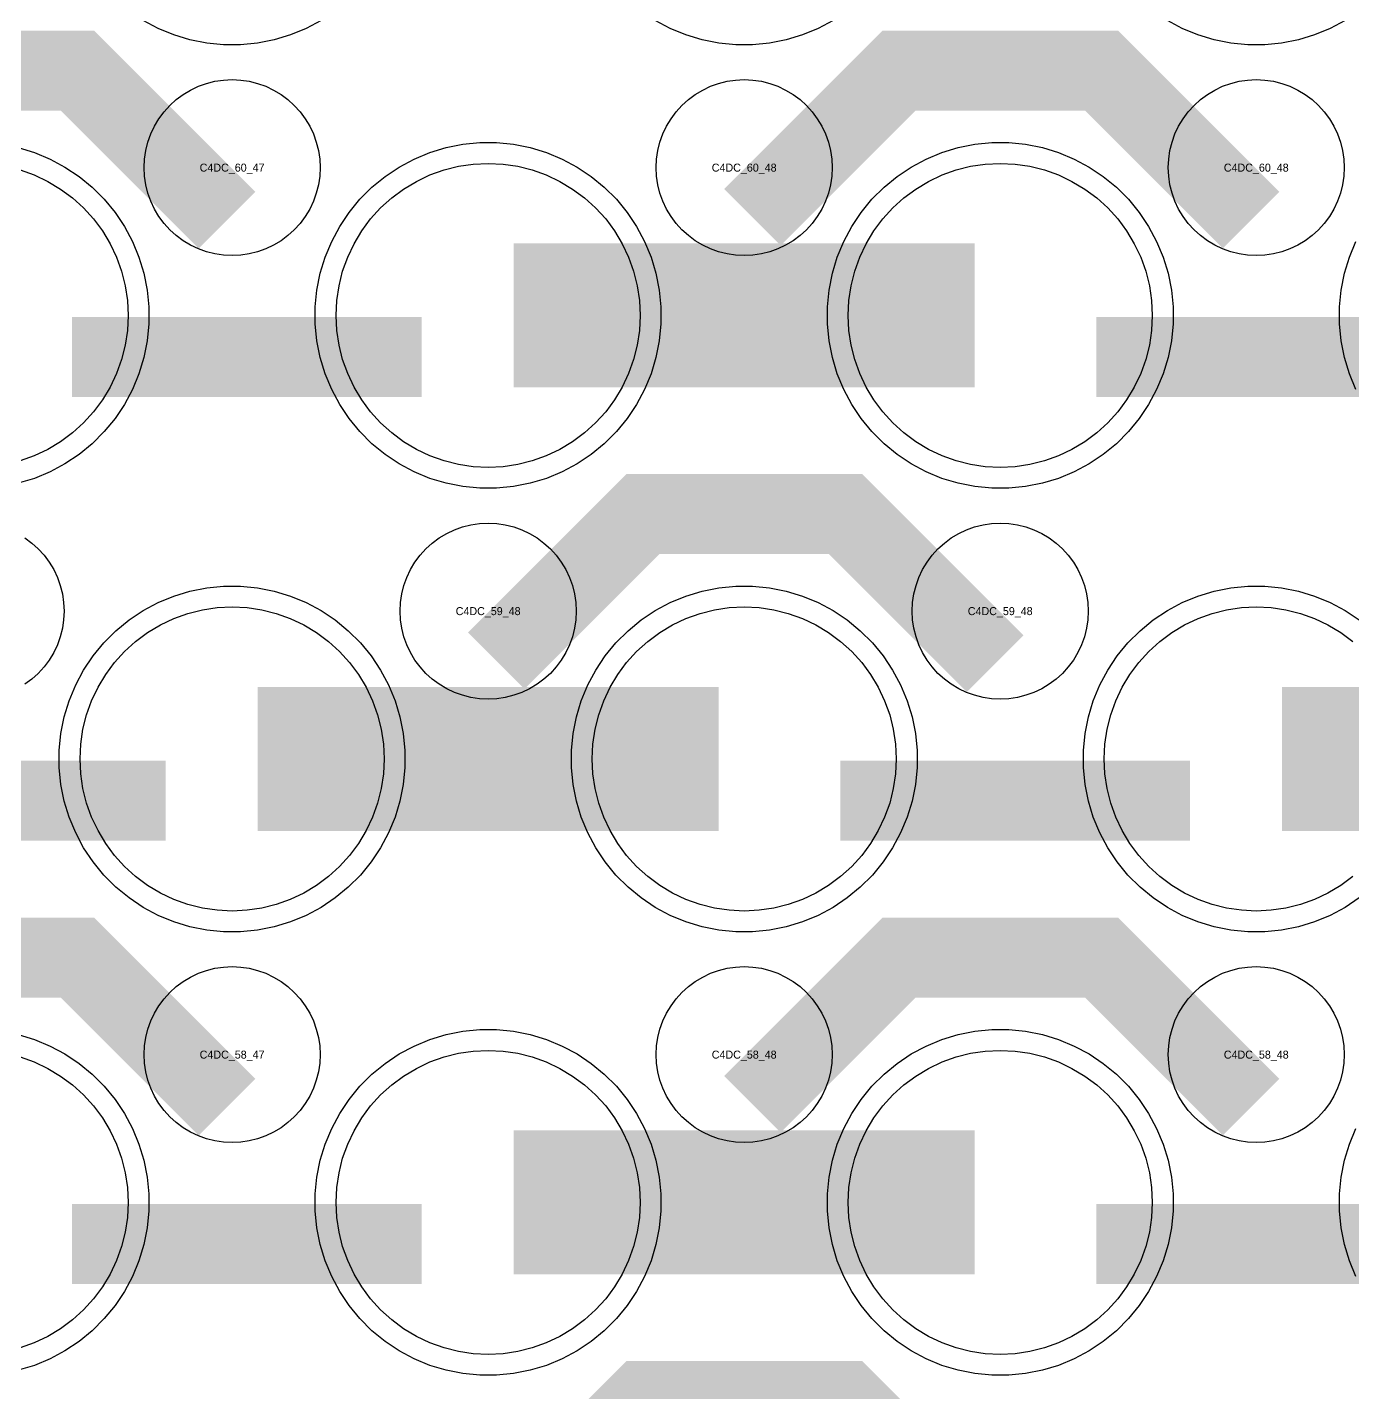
# Model space of a CAD drawing. Extents: x -11880 to 11880, y -14992 to 14992.
# Drawn here: x 3216 to 3630.1, y -6862.3 to -6435.7 of the extents above; entities that cross this region are included whole.
import ezdxf
from ezdxf.enums import TextEntityAlignment as Align

# ---------------------------------------------------------------- set-up
doc = ezdxf.new("R2010")
doc.units = 0
doc.header["$MEASUREMENT"] = 0
for name, color, linetype in [('GDS_775_DT_237', 138, 'CONTINUOUS'), ('RDL1_FS', 34, 'CONTINUOUS'), ('RDL_BS', 160, 'CONTINUOUS')]:
    doc.layers.add(name, color=color, linetype=linetype)

msp = doc.modelspace()

# ---------------------------------------------------------------- linework, layer by layer
at = {"layer": 'RDL1_FS'}
for points in [[(3360, -6573.229), (3355.343, -6573), (3350.732, -6572.316), (3346.209, -6571.184), (3341.819, -6569.612), (3337.605, -6567.62), (3333.605, -6565.222), (3329.86, -6562.444), (3326.406, -6559.314), (3323.276, -6555.86), (3320.498, -6552.115), (3318.1, -6548.115), (3316.108, -6543.901), (3314.536, -6539.511), (3313.404, -6534.988), (3312.72, -6530.377), (3312.491, -6525.72), (3312.72, -6521.063), (3313.404, -6516.452), (3314.536, -6511.929), (3316.108, -6507.539), (3318.1, -6503.325), (3320.498, -6499.325), (3323.276, -6495.58), (3326.406, -6492.126), (3329.86, -6488.996), (3333.605, -6486.218), (3337.605, -6483.82), (3341.819, -6481.828), (3346.209, -6480.256), (3350.732, -6479.124), (3355.343, -6478.44), (3360, -6478.211), (3364.657, -6478.44), (3369.268, -6479.124), (3373.791, -6480.256), (3378.181, -6481.828), (3382.395, -6483.82), (3386.395, -6486.218), (3390.14, -6488.996), (3393.594, -6492.126), (3396.724, -6495.58), (3399.502, -6499.325), (3401.9, -6503.325), (3403.892, -6507.539), (3405.464, -6511.929), (3406.596, -6516.452), (3407.28, -6521.063), (3407.509, -6525.72), (3407.28, -6530.377), (3406.596, -6534.988), (3405.464, -6539.511), (3403.892, -6543.901), (3401.9, -6548.115), (3399.502, -6552.115), (3396.724, -6555.86), (3393.594, -6559.314), (3390.14, -6562.444), (3386.395, -6565.222), (3382.395, -6567.62), (3378.181, -6569.612), (3373.791, -6571.184), (3369.268, -6572.316), (3364.657, -6573)], [(3520, -6573.229), (3515.343, -6573), (3510.732, -6572.316), (3506.209, -6571.184), (3501.819, -6569.612), (3497.605, -6567.62), (3493.605, -6565.222), (3489.86, -6562.444), (3486.406, -6559.314), (3483.276, -6555.86), (3480.498, -6552.115), (3478.1, -6548.115), (3476.108, -6543.901), (3474.536, -6539.511), (3473.404, -6534.988), (3472.72, -6530.377), (3472.491, -6525.72), (3472.72, -6521.063), (3473.404, -6516.452), (3474.536, -6511.929), (3476.108, -6507.539), (3478.1, -6503.325), (3480.498, -6499.325), (3483.276, -6495.58), (3486.406, -6492.126), (3489.86, -6488.996), (3493.605, -6486.218), (3497.605, -6483.82), (3501.819, -6481.828), (3506.209, -6480.256), (3510.732, -6479.124), (3515.343, -6478.44), (3520, -6478.211), (3524.657, -6478.44), (3529.268, -6479.124), (3533.791, -6480.256), (3538.181, -6481.828), (3542.395, -6483.82), (3546.395, -6486.218), (3550.14, -6488.996), (3553.594, -6492.126), (3556.724, -6495.58), (3559.502, -6499.325), (3561.9, -6503.325), (3563.892, -6507.539), (3565.464, -6511.929), (3566.596, -6516.452), (3567.28, -6521.063), (3567.509, -6525.72), (3567.28, -6530.377), (3566.596, -6534.988), (3565.464, -6539.511), (3563.892, -6543.901), (3561.9, -6548.115), (3559.502, -6552.115), (3556.724, -6555.86), (3553.594, -6559.314), (3550.14, -6562.444), (3546.395, -6565.222), (3542.395, -6567.62), (3538.181, -6569.612), (3533.791, -6571.184), (3529.268, -6572.316), (3524.657, -6573)], [(3280, -6711.794), (3275.343, -6711.565), (3270.732, -6710.881), (3266.209, -6709.749), (3261.819, -6708.177), (3257.605, -6706.185), (3253.605, -6703.787), (3249.86, -6701.009), (3246.406, -6697.879), (3243.276, -6694.425), (3240.498, -6690.68), (3238.1, -6686.68), (3236.108, -6682.466), (3234.536, -6678.076), (3233.404, -6673.553), (3232.72, -6668.942), (3232.491, -6664.285), (3232.72, -6659.628), (3233.404, -6655.017), (3234.536, -6650.494), (3236.108, -6646.104), (3238.1, -6641.89), (3240.498, -6637.89), (3243.276, -6634.145), (3246.406, -6630.691), (3249.86, -6627.561), (3253.605, -6624.783), (3257.605, -6622.385), (3261.819, -6620.393), (3266.209, -6618.821), (3270.732, -6617.689), (3275.343, -6617.005), (3280, -6616.776), (3284.657, -6617.005), (3289.268, -6617.689), (3293.791, -6618.821), (3298.181, -6620.393), (3302.395, -6622.385), (3306.395, -6624.783), (3310.14, -6627.561), (3313.594, -6630.691), (3316.724, -6634.145), (3319.502, -6637.89), (3321.9, -6641.89), (3323.892, -6646.104), (3325.464, -6650.494), (3326.596, -6655.017), (3327.28, -6659.628), (3327.509, -6664.285), (3327.28, -6668.942), (3326.596, -6673.553), (3325.464, -6678.076), (3323.892, -6682.466), (3321.9, -6686.68), (3319.502, -6690.68), (3316.724, -6694.425), (3313.594, -6697.879), (3310.14, -6701.009), (3306.395, -6703.787), (3302.395, -6706.185), (3298.181, -6708.177), (3293.791, -6709.749), (3289.268, -6710.881), (3284.657, -6711.565)], [(3440, -6711.794), (3435.343, -6711.565), (3430.732, -6710.881), (3426.209, -6709.749), (3421.819, -6708.177), (3417.605, -6706.185), (3413.605, -6703.787), (3409.86, -6701.009), (3406.406, -6697.879), (3403.276, -6694.425), (3400.498, -6690.68), (3398.1, -6686.68), (3396.108, -6682.466), (3394.536, -6678.076), (3393.404, -6673.553), (3392.72, -6668.942), (3392.491, -6664.285), (3392.72, -6659.628), (3393.404, -6655.017), (3394.536, -6650.494), (3396.108, -6646.104), (3398.1, -6641.89), (3400.498, -6637.89), (3403.276, -6634.145), (3406.406, -6630.691), (3409.86, -6627.561), (3413.605, -6624.783), (3417.605, -6622.385), (3421.819, -6620.393), (3426.209, -6618.821), (3430.732, -6617.689), (3435.343, -6617.005), (3440, -6616.776), (3444.657, -6617.005), (3449.268, -6617.689), (3453.791, -6618.821), (3458.181, -6620.393), (3462.395, -6622.385), (3466.395, -6624.783), (3470.14, -6627.561), (3473.594, -6630.691), (3476.724, -6634.145), (3479.502, -6637.89), (3481.9, -6641.89), (3483.892, -6646.104), (3485.464, -6650.494), (3486.596, -6655.017), (3487.28, -6659.628), (3487.509, -6664.285), (3487.28, -6668.942), (3486.596, -6673.553), (3485.464, -6678.076), (3483.892, -6682.466), (3481.9, -6686.68), (3479.502, -6690.68), (3476.724, -6694.425), (3473.594, -6697.879), (3470.14, -6701.009), (3466.395, -6703.787), (3462.395, -6706.185), (3458.181, -6708.177), (3453.791, -6709.749), (3449.268, -6710.881), (3444.657, -6711.565)]]:
    msp.add_lwpolyline(points, close=True, dxfattribs=at)
for points in [[(3213.791, -6480.256), (3218.181, -6481.828), (3222.395, -6483.82), (3226.395, -6486.218), (3230.14, -6488.996), (3233.594, -6492.126), (3236.724, -6495.58), (3239.502, -6499.325), (3241.9, -6503.325), (3243.892, -6507.539), (3245.464, -6511.929), (3246.596, -6516.452), (3247.28, -6521.063), (3247.509, -6525.72), (3247.28, -6530.377), (3246.596, -6534.988), (3245.464, -6539.511), (3243.892, -6543.901), (3241.9, -6548.115), (3239.502, -6552.115), (3236.724, -6555.86), (3233.594, -6559.314), (3230.14, -6562.444), (3226.395, -6565.222), (3222.395, -6567.62), (3218.181, -6569.612), (3213.791, -6571.184)], [(3630.14, -6701.009), (3626.395, -6703.787), (3622.395, -6706.185), (3618.181, -6708.177), (3613.791, -6709.749), (3609.268, -6710.881), (3604.657, -6711.565), (3600, -6711.794), (3595.343, -6711.565), (3590.732, -6710.881), (3586.209, -6709.749), (3581.819, -6708.177), (3577.605, -6706.185), (3573.605, -6703.787), (3569.86, -6701.009), (3566.406, -6697.879), (3563.276, -6694.425), (3560.498, -6690.68), (3558.1, -6686.68), (3556.108, -6682.466), (3554.536, -6678.076), (3553.404, -6673.553), (3552.72, -6668.942), (3552.491, -6664.285), (3552.72, -6659.628), (3553.404, -6655.017), (3554.536, -6650.494), (3556.108, -6646.104), (3558.1, -6641.89), (3560.498, -6637.89), (3563.276, -6634.145), (3566.406, -6630.691), (3569.86, -6627.561), (3573.605, -6624.783), (3577.605, -6622.385), (3581.819, -6620.393), (3586.209, -6618.821), (3590.732, -6617.689), (3595.343, -6617.005), (3600, -6616.776), (3604.657, -6617.005), (3609.268, -6617.689), (3613.791, -6618.821), (3618.181, -6620.393), (3622.395, -6622.385), (3626.395, -6624.783), (3630.14, -6627.561)]]:
    msp.add_lwpolyline(points, dxfattribs=at)
for points in [[(3368.002, -6525.72, 45, 45, 0), (3440.002, -6525.72, 45, 45, 0)], [(3440.002, -6525.72, 45, 45, 0), (3512.002, -6525.72, 45, 45, 0)], [(3288.002, -6664.285, 45, 45, 0), (3360.002, -6664.285, 45, 45, 0)], [(3360.002, -6664.285, 45, 45, 0), (3432.002, -6664.285, 45, 45, 0)], [(3608.002, -6664.285, 45, 45, 0), (3680.002, -6664.285, 45, 45, 0)]]:
    msp.add_lwpolyline(points, format="xyseb", dxfattribs=at)
at = {"layer": 'RDL1_FS', "color": 241, "true_color": 0xf7abae}
for points in [[(3360, -6850.359), (3355.343, -6850.13), (3350.732, -6849.446), (3346.209, -6848.314), (3341.819, -6846.742), (3337.605, -6844.75), (3333.605, -6842.352), (3329.86, -6839.574), (3326.406, -6836.444), (3323.276, -6832.99), (3320.498, -6829.245), (3318.1, -6825.245), (3316.108, -6821.031), (3314.536, -6816.641), (3313.404, -6812.118), (3312.72, -6807.507), (3312.491, -6802.85), (3312.72, -6798.193), (3313.404, -6793.582), (3314.536, -6789.059), (3316.108, -6784.669), (3318.1, -6780.455), (3320.498, -6776.455), (3323.276, -6772.71), (3326.406, -6769.256), (3329.86, -6766.126), (3333.605, -6763.348), (3337.605, -6760.95), (3341.819, -6758.958), (3346.209, -6757.386), (3350.732, -6756.254), (3355.343, -6755.57), (3360, -6755.341), (3364.657, -6755.57), (3369.268, -6756.254), (3373.791, -6757.386), (3378.181, -6758.958), (3382.395, -6760.95), (3386.395, -6763.348), (3390.14, -6766.126), (3393.594, -6769.256), (3396.724, -6772.71), (3399.502, -6776.455), (3401.9, -6780.455), (3403.892, -6784.669), (3405.464, -6789.059), (3406.596, -6793.582), (3407.28, -6798.193), (3407.509, -6802.85), (3407.28, -6807.507), (3406.596, -6812.118), (3405.464, -6816.641), (3403.892, -6821.031), (3401.9, -6825.245), (3399.502, -6829.245), (3396.724, -6832.99), (3393.594, -6836.444), (3390.14, -6839.574), (3386.395, -6842.352), (3382.395, -6844.75), (3378.181, -6846.742), (3373.791, -6848.314), (3369.268, -6849.446), (3364.657, -6850.13)], [(3520, -6850.359), (3515.343, -6850.13), (3510.732, -6849.446), (3506.209, -6848.314), (3501.819, -6846.742), (3497.605, -6844.75), (3493.605, -6842.352), (3489.86, -6839.574), (3486.406, -6836.444), (3483.276, -6832.99), (3480.498, -6829.245), (3478.1, -6825.245), (3476.108, -6821.031), (3474.536, -6816.641), (3473.404, -6812.118), (3472.72, -6807.507), (3472.491, -6802.85), (3472.72, -6798.193), (3473.404, -6793.582), (3474.536, -6789.059), (3476.108, -6784.669), (3478.1, -6780.455), (3480.498, -6776.455), (3483.276, -6772.71), (3486.406, -6769.256), (3489.86, -6766.126), (3493.605, -6763.348), (3497.605, -6760.95), (3501.819, -6758.958), (3506.209, -6757.386), (3510.732, -6756.254), (3515.343, -6755.57), (3520, -6755.341), (3524.657, -6755.57), (3529.268, -6756.254), (3533.791, -6757.386), (3538.181, -6758.958), (3542.395, -6760.95), (3546.395, -6763.348), (3550.14, -6766.126), (3553.594, -6769.256), (3556.724, -6772.71), (3559.502, -6776.455), (3561.9, -6780.455), (3563.892, -6784.669), (3565.464, -6789.059), (3566.596, -6793.582), (3567.28, -6798.193), (3567.509, -6802.85), (3567.28, -6807.507), (3566.596, -6812.118), (3565.464, -6816.641), (3563.892, -6821.031), (3561.9, -6825.245), (3559.502, -6829.245), (3556.724, -6832.99), (3553.594, -6836.444), (3550.14, -6839.574), (3546.395, -6842.352), (3542.395, -6844.75), (3538.181, -6846.742), (3533.791, -6848.314), (3529.268, -6849.446), (3524.657, -6850.13)]]:
    msp.add_lwpolyline(points, close=True, dxfattribs=at)
msp.add_lwpolyline([(3213.791, -6757.386), (3218.181, -6758.958), (3222.395, -6760.95), (3226.395, -6763.348), (3230.14, -6766.126), (3233.594, -6769.256), (3236.724, -6772.71), (3239.502, -6776.455), (3241.9, -6780.455), (3243.892, -6784.669), (3245.464, -6789.059), (3246.596, -6793.582), (3247.28, -6798.193), (3247.509, -6802.85), (3247.28, -6807.507), (3246.596, -6812.118), (3245.464, -6816.641), (3243.892, -6821.031), (3241.9, -6825.245), (3239.502, -6829.245), (3236.724, -6832.99), (3233.594, -6836.444), (3230.14, -6839.574), (3226.395, -6842.352), (3222.395, -6844.75), (3218.181, -6846.742), (3213.791, -6848.314)], dxfattribs=at)
for points in [[(3368.002, -6802.85, 45, 45, 0), (3440.002, -6802.85, 45, 45, 0)], [(3440.002, -6802.85, 45, 45, 0), (3512.002, -6802.85, 45, 45, 0)]]:
    msp.add_lwpolyline(points, format="xyseb", dxfattribs=at)
at = {"layer": 'RDL_BS'}
for points in [[(3278.401, -6495.933, 25, 25, 0), (3231.687, -6449.219, 25, 25, 0), (3201.929, -6449.219, 25, 25, 0)], [(3442.562, -6495.034, 25, 25, 0), (3488.377, -6449.219, 25, 25, 0), (3521.93, -6449.219, 25, 25, 0)], [(3598.401, -6495.933, 25, 25, 0), (3551.687, -6449.219, 25, 25, 0), (3521.929, -6449.219, 25, 25, 0)], [(3230.016, -6538.733, 25, 25, 0), (3339.281, -6538.733, 25, 25, 0)], [(3550.016, -6538.733, 25, 25, 0), (3659.281, -6538.733, 25, 25, 0)], [(3362.562, -6633.599, 25, 25, 0), (3408.377, -6587.784, 25, 25, 0), (3441.93, -6587.784, 25, 25, 0)], [(3518.401, -6634.498, 25, 25, 0), (3471.687, -6587.784, 25, 25, 0), (3441.929, -6587.784, 25, 25, 0)], [(3150.016, -6677.298, 25, 25, 0), (3259.281, -6677.298, 25, 25, 0)], [(3470.016, -6677.298, 25, 25, 0), (3579.281, -6677.298, 25, 25, 0)], [(3278.401, -6773.063, 25, 25, 0), (3231.687, -6726.349, 25, 25, 0), (3201.929, -6726.349, 25, 25, 0)], [(3442.562, -6772.164, 25, 25, 0), (3488.377, -6726.349, 25, 25, 0), (3521.93, -6726.349, 25, 25, 0)], [(3598.401, -6773.063, 25, 25, 0), (3551.687, -6726.349, 25, 25, 0), (3521.929, -6726.349, 25, 25, 0)], [(3362.562, -6910.724, 25, 25, 0), (3408.377, -6864.909, 25, 25, 0), (3441.93, -6864.909, 25, 25, 0)], [(3518.401, -6911.623, 25, 25, 0), (3471.687, -6864.909, 25, 25, 0), (3441.929, -6864.909, 25, 25, 0)]]:
    msp.add_lwpolyline(points, format="xyseb", dxfattribs=at)
at = {"layer": 'RDL_BS', "color": 241, "true_color": 0xf7abae}
for points in [[(3307.777, -6433.538), (3303.115, -6436.03), (3298.205, -6438.061), (3293.165, -6439.592), (3287.938, -6440.638), (3282.644, -6441.155), (3277.356, -6441.155), (3272.062, -6440.638), (3266.835, -6439.592), (3261.795, -6438.061), (3256.885, -6436.03), (3252.223, -6433.538)], [(3467.777, -6433.538), (3463.115, -6436.03), (3458.205, -6438.061), (3453.165, -6439.592), (3447.938, -6440.638), (3442.644, -6441.155), (3437.356, -6441.155), (3432.062, -6440.638), (3426.835, -6439.592), (3421.795, -6438.061), (3416.885, -6436.03), (3412.223, -6433.538)], [(3627.777, -6433.538), (3623.115, -6436.03), (3618.205, -6438.061), (3613.165, -6439.592), (3607.938, -6440.638), (3602.644, -6441.155), (3597.356, -6441.155), (3592.062, -6440.638), (3586.835, -6439.592), (3581.795, -6438.061), (3576.885, -6436.03), (3572.223, -6433.538)], [(3213.165, -6750.413), (3218.205, -6751.944), (3223.115, -6753.975), (3227.777, -6756.467), (3232.191, -6759.414), (3236.292, -6762.776), (3240.074, -6766.558), (3243.436, -6770.659), (3246.383, -6775.073), (3248.875, -6779.735), (3250.906, -6784.645), (3252.437, -6789.685), (3253.483, -6794.912), (3254, -6800.206), (3254, -6805.494), (3253.483, -6810.788), (3252.437, -6816.015), (3250.906, -6821.055), (3248.875, -6825.965), (3246.383, -6830.627), (3243.436, -6835.041), (3240.074, -6839.142), (3236.292, -6842.924), (3232.191, -6846.286), (3227.777, -6849.233), (3223.115, -6851.725), (3218.205, -6853.756), (3213.165, -6855.287)], [(3631.125, -6825.965), (3629.094, -6821.055), (3627.563, -6816.015), (3626.517, -6810.788), (3626, -6805.494), (3626, -6800.206), (3626.517, -6794.912), (3627.563, -6789.685), (3629.094, -6784.645), (3631.125, -6779.735)]]:
    msp.add_lwpolyline(points, dxfattribs=at)
at = {"layer": 'RDL_BS'}
for points in [[(3280, -6507.026), (3277.307, -6506.894), (3274.635, -6506.498), (3272.016, -6505.841), (3269.481, -6504.934), (3267.044, -6503.782), (3264.72, -6502.389), (3262.557, -6500.786), (3260.558, -6498.974), (3258.746, -6496.975), (3257.143, -6494.812), (3255.75, -6492.488), (3254.598, -6490.051), (3253.691, -6487.516), (3253.034, -6484.897), (3252.638, -6482.225), (3252.506, -6479.532), (3252.638, -6476.839), (3253.034, -6474.167), (3253.691, -6471.548), (3254.598, -6469.013), (3255.75, -6466.576), (3257.143, -6464.252), (3258.746, -6462.089), (3260.558, -6460.09), (3262.557, -6458.278), (3264.72, -6456.675), (3267.044, -6455.282), (3269.481, -6454.13), (3272.016, -6453.223), (3274.635, -6452.566), (3277.307, -6452.17), (3280, -6452.038), (3282.693, -6452.17), (3285.365, -6452.566), (3287.984, -6453.223), (3290.519, -6454.13), (3292.956, -6455.282), (3295.28, -6456.675), (3297.443, -6458.278), (3299.442, -6460.09), (3301.254, -6462.089), (3302.857, -6464.252), (3304.25, -6466.576), (3305.402, -6469.013), (3306.309, -6471.548), (3306.966, -6474.167), (3307.362, -6476.839), (3307.494, -6479.532), (3307.362, -6482.225), (3306.966, -6484.897), (3306.309, -6487.516), (3305.402, -6490.051), (3304.25, -6492.488), (3302.857, -6494.812), (3301.254, -6496.975), (3299.442, -6498.974), (3297.443, -6500.786), (3295.28, -6502.389), (3292.956, -6503.782), (3290.519, -6504.934), (3287.984, -6505.841), (3285.365, -6506.498), (3282.693, -6506.894)], [(3440, -6507.026), (3437.307, -6506.894), (3434.635, -6506.498), (3432.016, -6505.841), (3429.481, -6504.934), (3427.044, -6503.782), (3424.72, -6502.389), (3422.557, -6500.786), (3420.558, -6498.974), (3418.746, -6496.975), (3417.143, -6494.812), (3415.75, -6492.488), (3414.598, -6490.051), (3413.691, -6487.516), (3413.034, -6484.897), (3412.638, -6482.225), (3412.506, -6479.532), (3412.638, -6476.839), (3413.034, -6474.167), (3413.691, -6471.548), (3414.598, -6469.013), (3415.75, -6466.576), (3417.143, -6464.252), (3418.746, -6462.089), (3420.558, -6460.09), (3422.557, -6458.278), (3424.72, -6456.675), (3427.044, -6455.282), (3429.481, -6454.13), (3432.016, -6453.223), (3434.635, -6452.566), (3437.307, -6452.17), (3440, -6452.038), (3442.693, -6452.17), (3445.365, -6452.566), (3447.984, -6453.223), (3450.519, -6454.13), (3452.956, -6455.282), (3455.28, -6456.675), (3457.443, -6458.278), (3459.442, -6460.09), (3461.254, -6462.089), (3462.857, -6464.252), (3464.25, -6466.576), (3465.402, -6469.013), (3466.309, -6471.548), (3466.966, -6474.167), (3467.362, -6476.839), (3467.494, -6479.532), (3467.362, -6482.225), (3466.966, -6484.897), (3466.309, -6487.516), (3465.402, -6490.051), (3464.25, -6492.488), (3462.857, -6494.812), (3461.254, -6496.975), (3459.442, -6498.974), (3457.443, -6500.786), (3455.28, -6502.389), (3452.956, -6503.782), (3450.519, -6504.934), (3447.984, -6505.841), (3445.365, -6506.498), (3442.693, -6506.894)], [(3600, -6507.026), (3597.307, -6506.894), (3594.635, -6506.498), (3592.016, -6505.841), (3589.481, -6504.934), (3587.044, -6503.782), (3584.72, -6502.389), (3582.557, -6500.786), (3580.558, -6498.974), (3578.746, -6496.975), (3577.143, -6494.812), (3575.75, -6492.488), (3574.598, -6490.051), (3573.691, -6487.516), (3573.034, -6484.897), (3572.638, -6482.225), (3572.506, -6479.532), (3572.638, -6476.839), (3573.034, -6474.167), (3573.691, -6471.548), (3574.598, -6469.013), (3575.75, -6466.576), (3577.143, -6464.252), (3578.746, -6462.089), (3580.558, -6460.09), (3582.557, -6458.278), (3584.72, -6456.675), (3587.044, -6455.282), (3589.481, -6454.13), (3592.016, -6453.223), (3594.635, -6452.566), (3597.307, -6452.17), (3600, -6452.038), (3602.693, -6452.17), (3605.365, -6452.566), (3607.984, -6453.223), (3610.519, -6454.13), (3612.956, -6455.282), (3615.28, -6456.675), (3617.443, -6458.278), (3619.442, -6460.09), (3621.254, -6462.089), (3622.857, -6464.252), (3624.25, -6466.576), (3625.402, -6469.013), (3626.309, -6471.548), (3626.966, -6474.167), (3627.362, -6476.839), (3627.494, -6479.532), (3627.362, -6482.225), (3626.966, -6484.897), (3626.309, -6487.516), (3625.402, -6490.051), (3624.25, -6492.488), (3622.857, -6494.812), (3621.254, -6496.975), (3619.442, -6498.974), (3617.443, -6500.786), (3615.28, -6502.389), (3612.956, -6503.782), (3610.519, -6504.934), (3607.984, -6505.841), (3605.365, -6506.498), (3602.693, -6506.894)], [(3357.356, -6579.72), (3352.062, -6579.203), (3346.835, -6578.157), (3341.795, -6576.626), (3336.885, -6574.595), (3332.223, -6572.103), (3327.809, -6569.156), (3323.708, -6565.794), (3319.926, -6562.012), (3316.564, -6557.911), (3313.617, -6553.497), (3311.125, -6548.835), (3309.094, -6543.925), (3307.563, -6538.885), (3306.517, -6533.658), (3306, -6528.364), (3306, -6523.076), (3306.517, -6517.782), (3307.563, -6512.555), (3309.094, -6507.515), (3311.125, -6502.605), (3313.617, -6497.943), (3316.564, -6493.529), (3319.926, -6489.428), (3323.708, -6485.646), (3327.809, -6482.284), (3332.223, -6479.337), (3336.885, -6476.845), (3341.795, -6474.814), (3346.835, -6473.283), (3352.062, -6472.237), (3357.356, -6471.72), (3362.644, -6471.72), (3367.938, -6472.237), (3373.165, -6473.283), (3378.205, -6474.814), (3383.115, -6476.845), (3387.777, -6479.337), (3392.191, -6482.284), (3396.292, -6485.646), (3400.074, -6489.428), (3403.436, -6493.529), (3406.383, -6497.943), (3408.875, -6502.605), (3410.906, -6507.515), (3412.437, -6512.555), (3413.483, -6517.782), (3414, -6523.076), (3414, -6528.364), (3413.483, -6533.658), (3412.437, -6538.885), (3410.906, -6543.925), (3408.875, -6548.835), (3406.383, -6553.497), (3403.436, -6557.911), (3400.074, -6562.012), (3396.292, -6565.794), (3392.191, -6569.156), (3387.777, -6572.103), (3383.115, -6574.595), (3378.205, -6576.626), (3373.165, -6578.157), (3367.938, -6579.203), (3362.644, -6579.72)], [(3517.356, -6579.72), (3512.062, -6579.203), (3506.835, -6578.157), (3501.795, -6576.626), (3496.885, -6574.595), (3492.223, -6572.103), (3487.809, -6569.156), (3483.708, -6565.794), (3479.926, -6562.012), (3476.564, -6557.911), (3473.617, -6553.497), (3471.125, -6548.835), (3469.094, -6543.925), (3467.563, -6538.885), (3466.517, -6533.658), (3466, -6528.364), (3466, -6523.076), (3466.517, -6517.782), (3467.563, -6512.555), (3469.094, -6507.515), (3471.125, -6502.605), (3473.617, -6497.943), (3476.564, -6493.529), (3479.926, -6489.428), (3483.708, -6485.646), (3487.809, -6482.284), (3492.223, -6479.337), (3496.885, -6476.845), (3501.795, -6474.814), (3506.835, -6473.283), (3512.062, -6472.237), (3517.356, -6471.72), (3522.644, -6471.72), (3527.938, -6472.237), (3533.165, -6473.283), (3538.205, -6474.814), (3543.115, -6476.845), (3547.777, -6479.337), (3552.191, -6482.284), (3556.292, -6485.646), (3560.074, -6489.428), (3563.436, -6493.529), (3566.383, -6497.943), (3568.875, -6502.605), (3570.906, -6507.515), (3572.437, -6512.555), (3573.483, -6517.782), (3574, -6523.076), (3574, -6528.364), (3573.483, -6533.658), (3572.437, -6538.885), (3570.906, -6543.925), (3568.875, -6548.835), (3566.383, -6553.497), (3563.436, -6557.911), (3560.074, -6562.012), (3556.292, -6565.794), (3552.191, -6569.156), (3547.777, -6572.103), (3543.115, -6574.595), (3538.205, -6576.626), (3533.165, -6578.157), (3527.938, -6579.203), (3522.644, -6579.72)], [(3360, -6645.591), (3357.307, -6645.459), (3354.635, -6645.063), (3352.016, -6644.406), (3349.481, -6643.499), (3347.044, -6642.347), (3344.72, -6640.954), (3342.557, -6639.351), (3340.558, -6637.539), (3338.746, -6635.54), (3337.143, -6633.377), (3335.75, -6631.053), (3334.598, -6628.616), (3333.691, -6626.081), (3333.034, -6623.462), (3332.638, -6620.79), (3332.506, -6618.097), (3332.638, -6615.404), (3333.034, -6612.732), (3333.691, -6610.113), (3334.598, -6607.578), (3335.75, -6605.141), (3337.143, -6602.817), (3338.746, -6600.654), (3340.558, -6598.655), (3342.557, -6596.843), (3344.72, -6595.24), (3347.044, -6593.847), (3349.481, -6592.695), (3352.016, -6591.788), (3354.635, -6591.131), (3357.307, -6590.735), (3360, -6590.603), (3362.693, -6590.735), (3365.365, -6591.131), (3367.984, -6591.788), (3370.519, -6592.695), (3372.956, -6593.847), (3375.28, -6595.24), (3377.443, -6596.843), (3379.442, -6598.655), (3381.254, -6600.654), (3382.857, -6602.817), (3384.25, -6605.141), (3385.402, -6607.578), (3386.309, -6610.113), (3386.966, -6612.732), (3387.362, -6615.404), (3387.494, -6618.097), (3387.362, -6620.79), (3386.966, -6623.462), (3386.309, -6626.081), (3385.402, -6628.616), (3384.25, -6631.053), (3382.857, -6633.377), (3381.254, -6635.54), (3379.442, -6637.539), (3377.443, -6639.351), (3375.28, -6640.954), (3372.956, -6642.347), (3370.519, -6643.499), (3367.984, -6644.406), (3365.365, -6645.063), (3362.693, -6645.459)], [(3520, -6645.591), (3517.307, -6645.459), (3514.635, -6645.063), (3512.016, -6644.406), (3509.481, -6643.499), (3507.044, -6642.347), (3504.72, -6640.954), (3502.557, -6639.351), (3500.558, -6637.539), (3498.746, -6635.54), (3497.143, -6633.377), (3495.75, -6631.053), (3494.598, -6628.616), (3493.691, -6626.081), (3493.034, -6623.462), (3492.638, -6620.79), (3492.506, -6618.097), (3492.638, -6615.404), (3493.034, -6612.732), (3493.691, -6610.113), (3494.598, -6607.578), (3495.75, -6605.141), (3497.143, -6602.817), (3498.746, -6600.654), (3500.558, -6598.655), (3502.557, -6596.843), (3504.72, -6595.24), (3507.044, -6593.847), (3509.481, -6592.695), (3512.016, -6591.788), (3514.635, -6591.131), (3517.307, -6590.735), (3520, -6590.603), (3522.693, -6590.735), (3525.365, -6591.131), (3527.984, -6591.788), (3530.519, -6592.695), (3532.956, -6593.847), (3535.28, -6595.24), (3537.443, -6596.843), (3539.442, -6598.655), (3541.254, -6600.654), (3542.857, -6602.817), (3544.25, -6605.141), (3545.402, -6607.578), (3546.309, -6610.113), (3546.966, -6612.732), (3547.362, -6615.404), (3547.494, -6618.097), (3547.362, -6620.79), (3546.966, -6623.462), (3546.309, -6626.081), (3545.402, -6628.616), (3544.25, -6631.053), (3542.857, -6633.377), (3541.254, -6635.54), (3539.442, -6637.539), (3537.443, -6639.351), (3535.28, -6640.954), (3532.956, -6642.347), (3530.519, -6643.499), (3527.984, -6644.406), (3525.365, -6645.063), (3522.693, -6645.459)], [(3277.356, -6718.285), (3272.062, -6717.768), (3266.835, -6716.722), (3261.795, -6715.191), (3256.885, -6713.16), (3252.223, -6710.668), (3247.809, -6707.721), (3243.708, -6704.359), (3239.926, -6700.577), (3236.564, -6696.476), (3233.617, -6692.062), (3231.125, -6687.4), (3229.094, -6682.49), (3227.563, -6677.45), (3226.517, -6672.223), (3226, -6666.929), (3226, -6661.641), (3226.517, -6656.347), (3227.563, -6651.12), (3229.094, -6646.08), (3231.125, -6641.17), (3233.617, -6636.508), (3236.564, -6632.094), (3239.926, -6627.993), (3243.708, -6624.211), (3247.809, -6620.849), (3252.223, -6617.902), (3256.885, -6615.41), (3261.795, -6613.379), (3266.835, -6611.848), (3272.062, -6610.802), (3277.356, -6610.285), (3282.644, -6610.285), (3287.938, -6610.802), (3293.165, -6611.848), (3298.205, -6613.379), (3303.115, -6615.41), (3307.777, -6617.902), (3312.191, -6620.849), (3316.292, -6624.211), (3320.074, -6627.993), (3323.436, -6632.094), (3326.383, -6636.508), (3328.875, -6641.17), (3330.906, -6646.08), (3332.437, -6651.12), (3333.483, -6656.347), (3334, -6661.641), (3334, -6666.929), (3333.483, -6672.223), (3332.437, -6677.45), (3330.906, -6682.49), (3328.875, -6687.4), (3326.383, -6692.062), (3323.436, -6696.476), (3320.074, -6700.577), (3316.292, -6704.359), (3312.191, -6707.721), (3307.777, -6710.668), (3303.115, -6713.16), (3298.205, -6715.191), (3293.165, -6716.722), (3287.938, -6717.768), (3282.644, -6718.285)], [(3437.356, -6718.285), (3432.062, -6717.768), (3426.835, -6716.722), (3421.795, -6715.191), (3416.885, -6713.16), (3412.223, -6710.668), (3407.809, -6707.721), (3403.708, -6704.359), (3399.926, -6700.577), (3396.564, -6696.476), (3393.617, -6692.062), (3391.125, -6687.4), (3389.094, -6682.49), (3387.563, -6677.45), (3386.517, -6672.223), (3386, -6666.929), (3386, -6661.641), (3386.517, -6656.347), (3387.563, -6651.12), (3389.094, -6646.08), (3391.125, -6641.17), (3393.617, -6636.508), (3396.564, -6632.094), (3399.926, -6627.993), (3403.708, -6624.211), (3407.809, -6620.849), (3412.223, -6617.902), (3416.885, -6615.41), (3421.795, -6613.379), (3426.835, -6611.848), (3432.062, -6610.802), (3437.356, -6610.285), (3442.644, -6610.285), (3447.938, -6610.802), (3453.165, -6611.848), (3458.205, -6613.379), (3463.115, -6615.41), (3467.777, -6617.902), (3472.191, -6620.849), (3476.292, -6624.211), (3480.074, -6627.993), (3483.436, -6632.094), (3486.383, -6636.508), (3488.875, -6641.17), (3490.906, -6646.08), (3492.437, -6651.12), (3493.483, -6656.347), (3494, -6661.641), (3494, -6666.929), (3493.483, -6672.223), (3492.437, -6677.45), (3490.906, -6682.49), (3488.875, -6687.4), (3486.383, -6692.062), (3483.436, -6696.476), (3480.074, -6700.577), (3476.292, -6704.359), (3472.191, -6707.721), (3467.777, -6710.668), (3463.115, -6713.16), (3458.205, -6715.191), (3453.165, -6716.722), (3447.938, -6717.768), (3442.644, -6718.285)], [(3280, -6784.156), (3277.307, -6784.024), (3274.635, -6783.628), (3272.016, -6782.971), (3269.481, -6782.064), (3267.044, -6780.912), (3264.72, -6779.519), (3262.557, -6777.916), (3260.558, -6776.104), (3258.746, -6774.105), (3257.143, -6771.942), (3255.75, -6769.618), (3254.598, -6767.181), (3253.691, -6764.646), (3253.034, -6762.027), (3252.638, -6759.355), (3252.506, -6756.662), (3252.638, -6753.969), (3253.034, -6751.297), (3253.691, -6748.678), (3254.598, -6746.143), (3255.75, -6743.706), (3257.143, -6741.382), (3258.746, -6739.219), (3260.558, -6737.22), (3262.557, -6735.408), (3264.72, -6733.805), (3267.044, -6732.412), (3269.481, -6731.26), (3272.016, -6730.353), (3274.635, -6729.696), (3277.307, -6729.3), (3280, -6729.168), (3282.693, -6729.3), (3285.365, -6729.696), (3287.984, -6730.353), (3290.519, -6731.26), (3292.956, -6732.412), (3295.28, -6733.805), (3297.443, -6735.408), (3299.442, -6737.22), (3301.254, -6739.219), (3302.857, -6741.382), (3304.25, -6743.706), (3305.402, -6746.143), (3306.309, -6748.678), (3306.966, -6751.297), (3307.362, -6753.969), (3307.494, -6756.662), (3307.362, -6759.355), (3306.966, -6762.027), (3306.309, -6764.646), (3305.402, -6767.181), (3304.25, -6769.618), (3302.857, -6771.942), (3301.254, -6774.105), (3299.442, -6776.104), (3297.443, -6777.916), (3295.28, -6779.519), (3292.956, -6780.912), (3290.519, -6782.064), (3287.984, -6782.971), (3285.365, -6783.628), (3282.693, -6784.024)], [(3440, -6784.156), (3437.307, -6784.024), (3434.635, -6783.628), (3432.016, -6782.971), (3429.481, -6782.064), (3427.044, -6780.912), (3424.72, -6779.519), (3422.557, -6777.916), (3420.558, -6776.104), (3418.746, -6774.105), (3417.143, -6771.942), (3415.75, -6769.618), (3414.598, -6767.181), (3413.691, -6764.646), (3413.034, -6762.027), (3412.638, -6759.355), (3412.506, -6756.662), (3412.638, -6753.969), (3413.034, -6751.297), (3413.691, -6748.678), (3414.598, -6746.143), (3415.75, -6743.706), (3417.143, -6741.382), (3418.746, -6739.219), (3420.558, -6737.22), (3422.557, -6735.408), (3424.72, -6733.805), (3427.044, -6732.412), (3429.481, -6731.26), (3432.016, -6730.353), (3434.635, -6729.696), (3437.307, -6729.3), (3440, -6729.168), (3442.693, -6729.3), (3445.365, -6729.696), (3447.984, -6730.353), (3450.519, -6731.26), (3452.956, -6732.412), (3455.28, -6733.805), (3457.443, -6735.408), (3459.442, -6737.22), (3461.254, -6739.219), (3462.857, -6741.382), (3464.25, -6743.706), (3465.402, -6746.143), (3466.309, -6748.678), (3466.966, -6751.297), (3467.362, -6753.969), (3467.494, -6756.662), (3467.362, -6759.355), (3466.966, -6762.027), (3466.309, -6764.646), (3465.402, -6767.181), (3464.25, -6769.618), (3462.857, -6771.942), (3461.254, -6774.105), (3459.442, -6776.104), (3457.443, -6777.916), (3455.28, -6779.519), (3452.956, -6780.912), (3450.519, -6782.064), (3447.984, -6782.971), (3445.365, -6783.628), (3442.693, -6784.024)], [(3600, -6784.156), (3597.307, -6784.024), (3594.635, -6783.628), (3592.016, -6782.971), (3589.481, -6782.064), (3587.044, -6780.912), (3584.72, -6779.519), (3582.557, -6777.916), (3580.558, -6776.104), (3578.746, -6774.105), (3577.143, -6771.942), (3575.75, -6769.618), (3574.598, -6767.181), (3573.691, -6764.646), (3573.034, -6762.027), (3572.638, -6759.355), (3572.506, -6756.662), (3572.638, -6753.969), (3573.034, -6751.297), (3573.691, -6748.678), (3574.598, -6746.143), (3575.75, -6743.706), (3577.143, -6741.382), (3578.746, -6739.219), (3580.558, -6737.22), (3582.557, -6735.408), (3584.72, -6733.805), (3587.044, -6732.412), (3589.481, -6731.26), (3592.016, -6730.353), (3594.635, -6729.696), (3597.307, -6729.3), (3600, -6729.168), (3602.693, -6729.3), (3605.365, -6729.696), (3607.984, -6730.353), (3610.519, -6731.26), (3612.956, -6732.412), (3615.28, -6733.805), (3617.443, -6735.408), (3619.442, -6737.22), (3621.254, -6739.219), (3622.857, -6741.382), (3624.25, -6743.706), (3625.402, -6746.143), (3626.309, -6748.678), (3626.966, -6751.297), (3627.362, -6753.969), (3627.494, -6756.662), (3627.362, -6759.355), (3626.966, -6762.027), (3626.309, -6764.646), (3625.402, -6767.181), (3624.25, -6769.618), (3622.857, -6771.942), (3621.254, -6774.105), (3619.442, -6776.104), (3617.443, -6777.916), (3615.28, -6779.519), (3612.956, -6780.912), (3610.519, -6782.064), (3607.984, -6782.971), (3605.365, -6783.628), (3602.693, -6784.024)]]:
    msp.add_lwpolyline(points, close=True, dxfattribs=at)
for points in [[(3213.165, -6473.283), (3218.205, -6474.814), (3223.115, -6476.845), (3227.777, -6479.337), (3232.191, -6482.284), (3236.292, -6485.646), (3240.074, -6489.428), (3243.436, -6493.529), (3246.383, -6497.943), (3248.875, -6502.605), (3250.906, -6507.515), (3252.437, -6512.555), (3253.483, -6517.782), (3254, -6523.076), (3254, -6528.364), (3253.483, -6533.658), (3252.437, -6538.885), (3250.906, -6543.925), (3248.875, -6548.835), (3246.383, -6553.497), (3243.436, -6557.911), (3240.074, -6562.012), (3236.292, -6565.794), (3232.191, -6569.156), (3227.777, -6572.103), (3223.115, -6574.595), (3218.205, -6576.626), (3213.165, -6578.157)], [(3631.125, -6548.835), (3629.094, -6543.925), (3627.563, -6538.885), (3626.517, -6533.658), (3626, -6528.364), (3626, -6523.076), (3626.517, -6517.782), (3627.563, -6512.555), (3629.094, -6507.515), (3631.125, -6502.605)], [(3215.28, -6595.24), (3217.443, -6596.843), (3219.442, -6598.655), (3221.254, -6600.654), (3222.857, -6602.817), (3224.25, -6605.141), (3225.402, -6607.578), (3226.309, -6610.113), (3226.966, -6612.732), (3227.362, -6615.404), (3227.494, -6618.097), (3227.362, -6620.79), (3226.966, -6623.462), (3226.309, -6626.081), (3225.402, -6628.616), (3224.25, -6631.053), (3222.857, -6633.377), (3221.254, -6635.54), (3219.442, -6637.539), (3217.443, -6639.351), (3215.28, -6640.954)], [(3632.191, -6707.721), (3627.777, -6710.668), (3623.115, -6713.16), (3618.205, -6715.191), (3613.165, -6716.722), (3607.938, -6717.768), (3602.644, -6718.285), (3597.356, -6718.285), (3592.062, -6717.768), (3586.835, -6716.722), (3581.795, -6715.191), (3576.885, -6713.16), (3572.223, -6710.668), (3567.809, -6707.721), (3563.708, -6704.359), (3559.926, -6700.577), (3556.564, -6696.476), (3553.617, -6692.062), (3551.125, -6687.4), (3549.094, -6682.49), (3547.563, -6677.45), (3546.517, -6672.223), (3546, -6666.929), (3546, -6661.641), (3546.517, -6656.347), (3547.563, -6651.12), (3549.094, -6646.08), (3551.125, -6641.17), (3553.617, -6636.508), (3556.564, -6632.094), (3559.926, -6627.993), (3563.708, -6624.211), (3567.809, -6620.849), (3572.223, -6617.902), (3576.885, -6615.41), (3581.795, -6613.379), (3586.835, -6611.848), (3592.062, -6610.802), (3597.356, -6610.285), (3602.644, -6610.285), (3607.938, -6610.802), (3613.165, -6611.848), (3618.205, -6613.379), (3623.115, -6615.41), (3627.777, -6617.902), (3632.191, -6620.849)]]:
    msp.add_lwpolyline(points, dxfattribs=at)
at = {"layer": 'RDL_BS', "color": 241, "true_color": 0xf7abae}
for points in [[(3357.356, -6856.85), (3352.062, -6856.333), (3346.835, -6855.287), (3341.795, -6853.756), (3336.885, -6851.725), (3332.223, -6849.233), (3327.809, -6846.286), (3323.708, -6842.924), (3319.926, -6839.142), (3316.564, -6835.041), (3313.617, -6830.627), (3311.125, -6825.965), (3309.094, -6821.055), (3307.563, -6816.015), (3306.517, -6810.788), (3306, -6805.494), (3306, -6800.206), (3306.517, -6794.912), (3307.563, -6789.685), (3309.094, -6784.645), (3311.125, -6779.735), (3313.617, -6775.073), (3316.564, -6770.659), (3319.926, -6766.558), (3323.708, -6762.776), (3327.809, -6759.414), (3332.223, -6756.467), (3336.885, -6753.975), (3341.795, -6751.944), (3346.835, -6750.413), (3352.062, -6749.367), (3357.356, -6748.85), (3362.644, -6748.85), (3367.938, -6749.367), (3373.165, -6750.413), (3378.205, -6751.944), (3383.115, -6753.975), (3387.777, -6756.467), (3392.191, -6759.414), (3396.292, -6762.776), (3400.074, -6766.558), (3403.436, -6770.659), (3406.383, -6775.073), (3408.875, -6779.735), (3410.906, -6784.645), (3412.437, -6789.685), (3413.483, -6794.912), (3414, -6800.206), (3414, -6805.494), (3413.483, -6810.788), (3412.437, -6816.015), (3410.906, -6821.055), (3408.875, -6825.965), (3406.383, -6830.627), (3403.436, -6835.041), (3400.074, -6839.142), (3396.292, -6842.924), (3392.191, -6846.286), (3387.777, -6849.233), (3383.115, -6851.725), (3378.205, -6853.756), (3373.165, -6855.287), (3367.938, -6856.333), (3362.644, -6856.85)], [(3517.356, -6856.85), (3512.062, -6856.333), (3506.835, -6855.287), (3501.795, -6853.756), (3496.885, -6851.725), (3492.223, -6849.233), (3487.809, -6846.286), (3483.708, -6842.924), (3479.926, -6839.142), (3476.564, -6835.041), (3473.617, -6830.627), (3471.125, -6825.965), (3469.094, -6821.055), (3467.563, -6816.015), (3466.517, -6810.788), (3466, -6805.494), (3466, -6800.206), (3466.517, -6794.912), (3467.563, -6789.685), (3469.094, -6784.645), (3471.125, -6779.735), (3473.617, -6775.073), (3476.564, -6770.659), (3479.926, -6766.558), (3483.708, -6762.776), (3487.809, -6759.414), (3492.223, -6756.467), (3496.885, -6753.975), (3501.795, -6751.944), (3506.835, -6750.413), (3512.062, -6749.367), (3517.356, -6748.85), (3522.644, -6748.85), (3527.938, -6749.367), (3533.165, -6750.413), (3538.205, -6751.944), (3543.115, -6753.975), (3547.777, -6756.467), (3552.191, -6759.414), (3556.292, -6762.776), (3560.074, -6766.558), (3563.436, -6770.659), (3566.383, -6775.073), (3568.875, -6779.735), (3570.906, -6784.645), (3572.437, -6789.685), (3573.483, -6794.912), (3574, -6800.206), (3574, -6805.494), (3573.483, -6810.788), (3572.437, -6816.015), (3570.906, -6821.055), (3568.875, -6825.965), (3566.383, -6830.627), (3563.436, -6835.041), (3560.074, -6839.142), (3556.292, -6842.924), (3552.191, -6846.286), (3547.777, -6849.233), (3543.115, -6851.725), (3538.205, -6853.756), (3533.165, -6855.287), (3527.938, -6856.333), (3522.644, -6856.85)]]:
    msp.add_lwpolyline(points, close=True, dxfattribs=at)
for points in [[(3230.016, -6815.863, 25, 25, 0), (3339.281, -6815.863, 25, 25, 0)], [(3550.016, -6815.863, 25, 25, 0), (3659.281, -6815.863, 25, 25, 0)]]:
    msp.add_lwpolyline(points, format="xyseb", dxfattribs=at)

# ---------------------------------------------------------------- texts
at = {"layer": 'GDS_775_DT_237'}
for s, p in [('C4DC_60_47', (3280, -6479.532)), ('C4DC_60_47', (3280, -6479.532)), ('C4DC_60_48', (3440, -6479.532)), ('C4DC_60_48', (3440, -6479.532)), ('C4DC_60_48', (3600, -6479.532)), ('C4DC_60_48', (3600, -6479.532)), ('C4DC_59_48', (3360, -6618.097)), ('C4DC_59_48', (3360, -6618.097)), ('C4DC_59_48', (3520, -6618.097)), ('C4DC_59_48', (3520, -6618.097)), ('C4DC_58_47', (3280, -6756.662)), ('C4DC_58_47', (3280, -6756.662)), ('C4DC_58_48', (3440, -6756.662)), ('C4DC_58_48', (3440, -6756.662)), ('C4DC_58_48', (3600, -6756.662)), ('C4DC_58_48', (3600, -6756.662))]:
    msp.add_text(s, height=2.5, dxfattribs=at).set_placement(p, align=Align.MIDDLE_CENTER)

doc.saveas('drawing.dxf')
